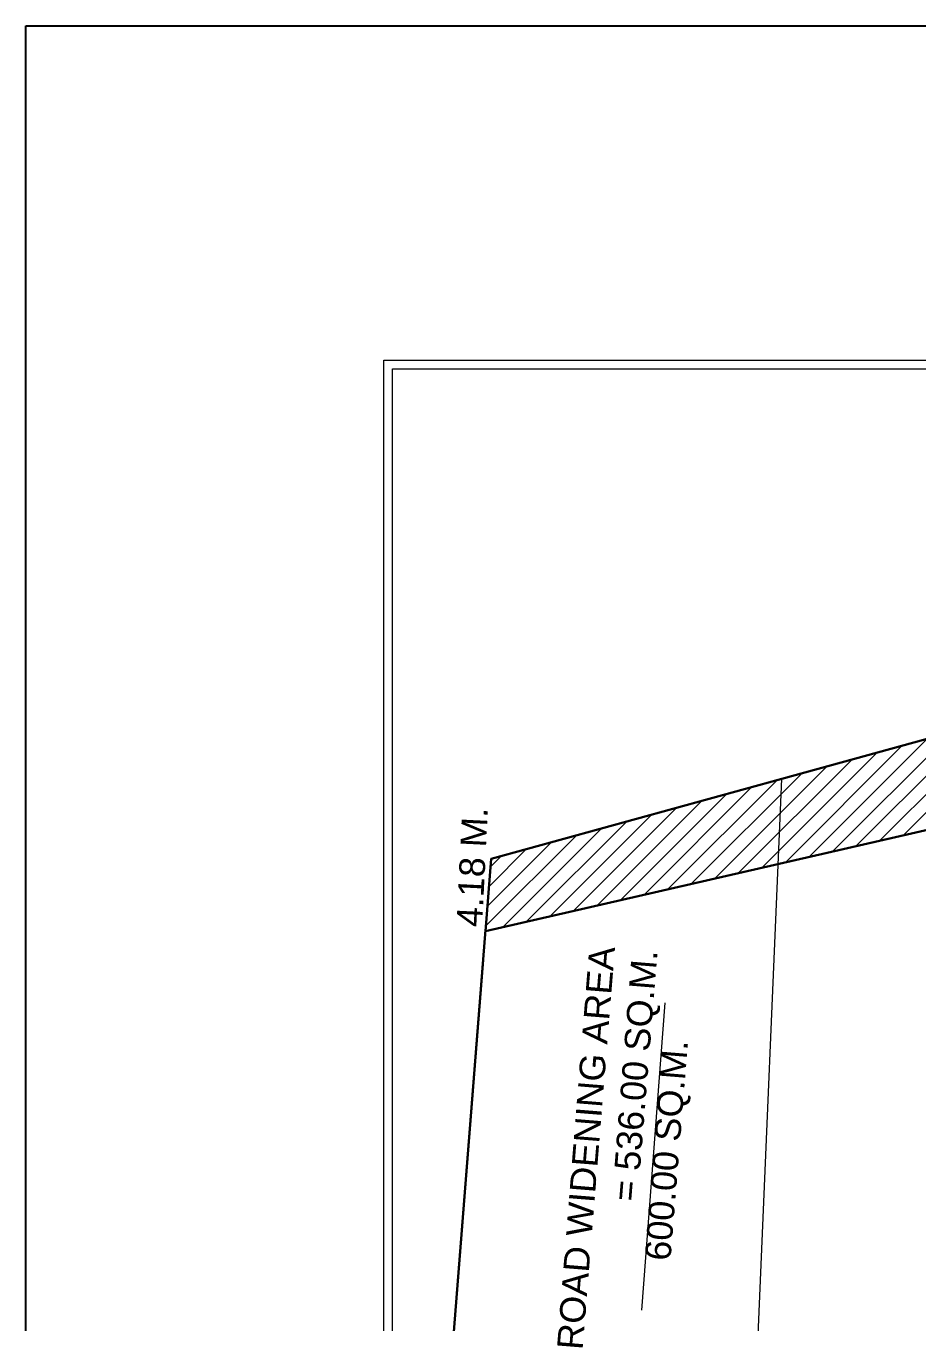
# Model space of a CAD drawing. Header units: feet. Extents: x 1354 to 2117, y 994 to 1430.
# Drawn here: x 1354.4 to 1406.5, y 1354.3 to 1430.1 of the extents above; entities that cross this region are included whole.
import ezdxf

# ---------------------------------------------------------------- set-up
doc = ezdxf.new("R2010")
doc.units = ezdxf.units.FT
for name, color, linetype, lineweight in [('DIAMENTION', 6, 'Continuous', 13), ('H', 253, 'Continuous', 5), ('tex', 7, 'Continuous', 15)]:
    doc.layers.add(name, color=color, linetype=linetype, lineweight=lineweight)
doc.styles.get("Standard").update_dxf_attribs({"font": 'arial.ttf'})

msp = doc.modelspace()

# ---------------------------------------------------------------- hatches: boundary and pattern name
at = {"layer": 'H', "lineweight": 9}
h = msp.add_hatch(dxfattribs=at)
h.set_pattern_fill('ANSI31', color=256, scale=6)
h.set_pattern_definition([(45, (1158.8745, 13616.8037), (-0.530330086, 0.530330086), [])])
h.paths.add_polyline_path([(1437.3373, 1396.7725), (1408.7366, 1388.9012), (1408.435, 1383.4213), (1416.4927, 1385.2656), (1438.4384, 1390.7887), (1460.7379, 1396.4304), (1478.3644, 1400.9269), (1477.1547, 1407.9011)])
h.paths.add_polyline_path([(1398.5474, 1386.097), (1398.3361, 1381.1098), (1408.435, 1383.4213), (1408.7366, 1388.9012)])
h.paths.add_polyline_path([(1381.5712, 1381.4249), (1381.2355, 1377.1958), (1398.3361, 1381.1098), (1398.5474, 1386.097)])
h.paths.add_polyline_path([(1438.8381, 1392.8608), (1439.4089, 1393.5843), (1437.0361, 1391.4816)], flags=16)
h.paths.add_polyline_path([(1413.0031, 1385.094), (1433.2663, 1390.4852), (1431.9689, 1394.92), (1411.7057, 1388.9919)], flags=16)

# ---------------------------------------------------------------- linework, layer by layer
at = {"color": 7, "lineweight": 18}
for p, q in [((1396.9505, 1348.413), (1398.5474, 1386.097)), ((1390.3702, 1355.0424), (1391.7405, 1372.9986))]:
    msp.add_line(p, q, dxfattribs=at)
at = {"color": 7, "lineweight": 30}
for p, q in [((1381.2355, 1377.1958), (1416.4927, 1385.2656)), ((1381.2355, 1377.1958), (1416.4927, 1385.2656)), ((1381.2406, 1377.2596), (1378.9505, 1348.413)), ((1381.1019, 1375.5128), (1378.9505, 1348.413))]:
    msp.add_line(p, q, dxfattribs=at)
msp.add_lwpolyline([(1354.3755, 1430.0991), (2116.8312, 1430.0991), (2116.8312, 1265.6921), (1354.3755, 1265.6921)], close=True)
at = {"color": 7, "lineweight": 20}
for points in [[(1375.2976, 1410.5621), (1497.377, 1410.5621), (1497.377, 1293.4678), (1375.2976, 1293.4678)], [(1375.7976, 1410.0621), (1496.877, 1410.0621), (1496.877, 1293.9678), (1375.7976, 1293.9678)]]:
    msp.add_lwpolyline(points, close=True, dxfattribs=at)
at = {"color": 7, "lineweight": 30}
msp.add_lwpolyline([(1478.3644, 1400.9269), (1477.1547, 1407.9011), (1437.3373, 1396.7725), (1398.5474, 1386.097), (1381.5712, 1381.4249), (1381.2355, 1377.1958)], dxfattribs=at)
at = {"layer": 'DIAMENTION', "color": 3}
for q in [(1398.5474, 1386.097), (1381.2355, 1377.1958)]:
    msp.add_line((1381.5712, 1381.4249), q, dxfattribs=at)

# ---------------------------------------------------------------- texts
at = {"layer": 'tex', "char_height": 1.5, "attachment_point": 9}
for s, insert, width, rotation in [('4.18 M.', (1381.3998, 1384.3879), 9.617681, 87.188861), ('ROAD WIDENING AREA \\P{\\fArial|b0|i0|c0|p34;\\W6.96930; }= 536.00 SQ.M.', (1391.7103, 1376.0028), 24.161604, 85.386751), ('{\\fArial|b0|i0|c0|p34;\\W8.07903; } \\P600.00 SQ.M.', (1393.4907, 1370.7389), 15.346926, 85.386751)]:
    msp.add_mtext(s, dxfattribs=dict(at, insert=insert, width=width, rotation=rotation))

doc.saveas('drawing.dxf')
